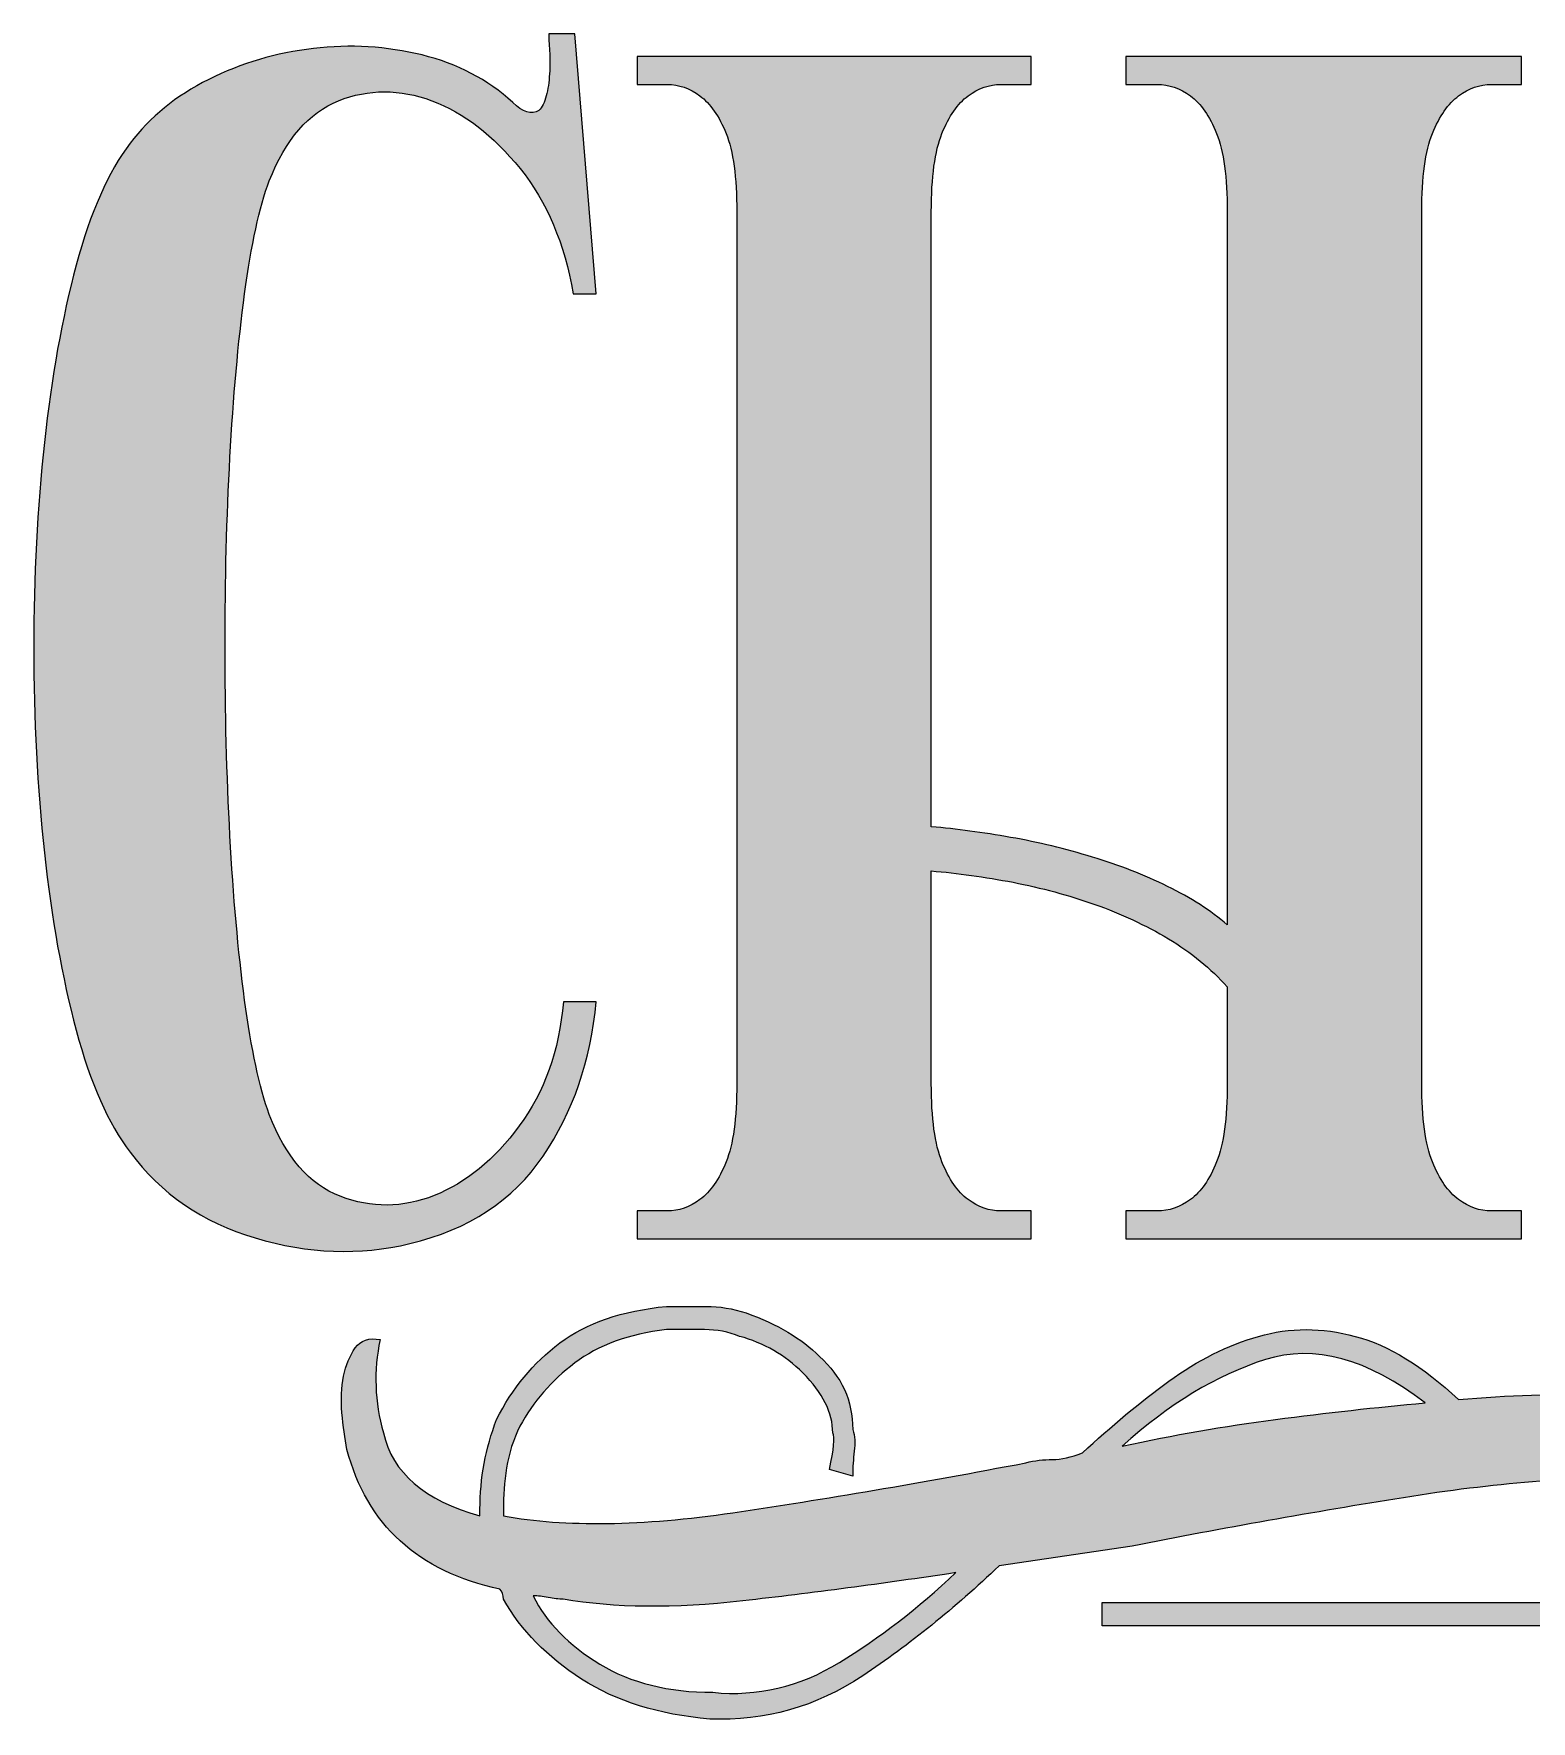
# Model space of a CAD drawing. Header units: inches. Extents: x 73 to 1007, y -748 to -332.
# Drawn here: x 79.3 to 282.8, y -748.5 to -519.1 of the extents above; entities that cross this region are included whole.
import ezdxf

# ---------------------------------------------------------------- set-up
doc = ezdxf.new("R2010")
doc.units = ezdxf.units.IN
doc.header["$MEASUREMENT"] = 0
doc.layers.add('Layer 1', color=7, linetype='Continuous')

# ---------------------------------------------------------------- blocks, each defined once
blk = doc.blocks.new('block 4')
at = {"layer": 'Layer 1', "true_color": 0x8dba2d}
h = blk.add_hatch(color=65, dxfattribs=at)
h.dxf.hatch_style = 2
edge = h.paths.add_edge_path()
edge.add_spline(control_points=[(111.27, -539.07), (109.93, -542.62), (108.82, -547.73), (107.93, -554.4), (107.04, -561.07), (106.38, -568.48), (105.93, -576.63), (105.49, -584.78), (105.27, -593.33), (105.27, -602.3), (105.27, -611.26), (105.49, -619.86), (105.93, -628.08), (106.38, -636.3), (107.04, -643.75), (107.93, -650.42), (108.82, -657.08), (109.93, -662.27), (111.27, -665.98), (113.49, -671.75), (116.71, -675.46), (120.93, -677.09), (125.16, -678.72), (129.42, -678.68), (133.71, -676.98), (138.01, -675.28), (141.86, -672.13), (145.27, -667.53), (148.68, -662.94), (150.68, -657.31), (151.27, -650.64), (151.27, -650.64), (155.72, -650.64), (155.72, -650.64), (154.98, -658.64), (152.57, -665.64), (148.5, -671.64), (144.42, -677.64), (138.38, -681.61), (130.38, -683.53), (123.56, -685.16), (116.56, -684.9), (109.38, -682.76), (102.19, -680.61), (96.52, -676.72), (92.37, -671.09), (89.41, -667.24), (86.96, -661.72), (85.04, -654.53), (83.11, -647.34), (81.67, -639.3), (80.71, -630.41), (79.74, -621.52), (79.26, -612.23), (79.26, -602.52), (79.26, -592.82), (79.74, -583.52), (80.71, -574.63), (81.67, -565.74), (83.11, -557.7), (85.04, -550.51), (86.96, -543.33), (89.41, -537.81), (92.37, -533.95), (95.04, -530.4), (98.6, -527.51), (103.04, -525.28), (107.49, -523.06), (112.23, -521.66), (117.27, -521.06), (122.3, -520.47), (127.23, -520.77), (132.05, -521.95), (136.86, -523.14), (140.97, -525.28), (144.38, -528.4), (145.72, -529.73), (146.9, -530.1), (147.94, -529.51), (148.38, -529.06), (148.72, -528.4), (148.94, -527.51), (149.16, -526.62), (149.31, -525.62), (149.38, -524.51), (149.46, -523.4), (149.46, -522.36), (149.38, -521.4), (149.31, -520.43), (149.27, -519.66), (149.27, -519.06), (149.27, -519.06), (152.83, -519.06), (152.83, -519.06), (152.83, -519.06), (155.72, -554.4), (155.72, -554.4), (155.72, -554.4), (152.61, -554.4), (152.61, -554.4), (151.42, -547.59), (149.01, -541.92), (145.38, -537.4), (141.75, -532.88), (137.75, -529.81), (133.38, -528.17), (129.01, -526.55), (124.79, -526.55), (120.71, -528.17), (116.64, -529.81), (113.49, -533.43), (111.27, -539.07)], knot_values=[0, 0, 0, 0, 1, 1, 1, 2, 2, 2, 3, 3, 3, 4, 4, 4, 5, 5, 5, 6, 6, 6, 7, 7, 7, 8, 8, 8, 9, 9, 9, 10, 10, 10, 11, 11, 11, 12, 12, 12, 13, 13, 13, 14, 14, 14, 15, 15, 15, 16, 16, 16, 17, 17, 17, 18, 18, 18, 19, 19, 19, 20, 20, 20, 21, 21, 21, 22, 22, 22, 23, 23, 23, 24, 24, 24, 25, 25, 25, 26, 26, 26, 27, 27, 27, 28, 28, 28, 29, 29, 29, 30, 30, 30, 31, 31, 31, 32, 32, 32, 33, 33, 33, 34, 34, 34, 35, 35, 35, 36, 36, 36, 37, 37, 37, 37], degree=3, periodic=1)
h = blk.add_hatch(color=65, dxfattribs=at)
h.dxf.hatch_style = 2
edge = h.paths.add_edge_path()
edge.add_spline(control_points=[(281.52, -525.95), (280.33, -525.95), (278.96, -525.95), (277.4, -525.95), (275.85, -525.95), (274.37, -526.47), (272.96, -527.51), (271.55, -528.55), (270.37, -530.25), (269.4, -532.62), (268.44, -534.99), (267.96, -538.55), (267.96, -543.29), (267.96, -543.29), (267.96, -661.75), (267.96, -661.75), (267.96, -666.5), (268.44, -670.05), (269.4, -672.42), (270.37, -674.79), (271.55, -676.5), (272.96, -677.53), (274.37, -678.57), (275.85, -679.09), (277.4, -679.09), (278.96, -679.09), (280.33, -679.09), (281.52, -679.09), (281.52, -679.09), (281.52, -682.87), (281.52, -682.87), (281.52, -682.87), (227.73, -682.87), (227.73, -682.87), (227.73, -682.87), (227.73, -679.09), (227.73, -679.09), (228.91, -679.09), (230.32, -679.09), (231.95, -679.09), (233.58, -679.09), (235.1, -678.57), (236.51, -677.53), (237.92, -676.5), (239.1, -674.79), (240.07, -672.42), (241.03, -670.05), (241.51, -666.5), (241.51, -661.75), (241.51, -661.75), (241.51, -648.64), (241.51, -648.64), (239.29, -646.12), (236.62, -643.94), (233.51, -642.08), (230.4, -640.23), (227.06, -638.68), (223.51, -637.41), (219.95, -636.16), (216.24, -635.16), (212.39, -634.41), (208.54, -633.68), (204.84, -633.16), (201.28, -632.86), (201.28, -632.86), (201.28, -661.75), (201.28, -661.75), (201.28, -666.5), (201.76, -670.05), (202.73, -672.42), (203.69, -674.79), (204.87, -676.5), (206.28, -677.53), (207.69, -678.57), (209.17, -679.09), (210.73, -679.09), (212.28, -679.09), (213.65, -679.09), (214.84, -679.09), (214.84, -679.09), (214.84, -682.87), (214.84, -682.87), (214.84, -682.87), (161.27, -682.87), (161.27, -682.87), (161.27, -682.87), (161.27, -679.09), (161.27, -679.09), (162.46, -679.09), (163.83, -679.09), (165.39, -679.09), (166.94, -679.09), (168.42, -678.57), (169.83, -677.53), (171.24, -676.5), (172.42, -674.79), (173.39, -672.42), (174.35, -670.05), (174.83, -666.5), (174.83, -661.75), (174.83, -661.75), (174.83, -543.29), (174.83, -543.29), (174.83, -538.55), (174.35, -534.99), (173.39, -532.62), (172.42, -530.25), (171.24, -528.55), (169.83, -527.51), (168.42, -526.47), (166.94, -525.95), (165.39, -525.95), (163.83, -525.95), (162.46, -525.95), (161.27, -525.95), (161.27, -525.95), (161.27, -522.17), (161.27, -522.17), (161.27, -522.17), (214.84, -522.17), (214.84, -522.17), (214.84, -522.17), (214.84, -525.95), (214.84, -525.95), (213.65, -525.95), (212.28, -525.95), (210.73, -525.95), (209.17, -525.95), (207.69, -526.47), (206.28, -527.51), (204.87, -528.55), (203.69, -530.25), (202.73, -532.62), (201.76, -534.99), (201.28, -538.55), (201.28, -543.29), (201.28, -543.29), (201.28, -626.86), (201.28, -626.86), (204.69, -627.16), (208.28, -627.63), (212.06, -628.3), (215.84, -628.97), (219.54, -629.86), (223.17, -630.97), (226.8, -632.08), (230.21, -633.41), (233.4, -634.97), (236.58, -636.53), (239.29, -638.27), (241.51, -640.19), (241.51, -640.19), (241.51, -543.29), (241.51, -543.29), (241.51, -538.55), (241.03, -534.99), (240.07, -532.62), (239.1, -530.25), (237.92, -528.55), (236.51, -527.51), (235.1, -526.47), (233.58, -525.95), (231.95, -525.95), (230.32, -525.95), (228.91, -525.95), (227.73, -525.95), (227.73, -525.95), (227.73, -522.17), (227.73, -522.17), (227.73, -522.17), (281.52, -522.17), (281.52, -522.17), (281.52, -522.17), (281.52, -525.95), (281.52, -525.95)], knot_values=[0, 0, 0, 0, 1, 1, 1, 2, 2, 2, 3, 3, 3, 4, 4, 4, 5, 5, 5, 6, 6, 6, 7, 7, 7, 8, 8, 8, 9, 9, 9, 10, 10, 10, 11, 11, 11, 12, 12, 12, 13, 13, 13, 14, 14, 14, 15, 15, 15, 16, 16, 16, 17, 17, 17, 18, 18, 18, 19, 19, 19, 20, 20, 20, 21, 21, 21, 22, 22, 22, 23, 23, 23, 24, 24, 24, 25, 25, 25, 26, 26, 26, 27, 27, 27, 28, 28, 28, 29, 29, 29, 30, 30, 30, 31, 31, 31, 32, 32, 32, 33, 33, 33, 34, 34, 34, 35, 35, 35, 36, 36, 36, 37, 37, 37, 38, 38, 38, 39, 39, 39, 40, 40, 40, 41, 41, 41, 42, 42, 42, 43, 43, 43, 44, 44, 44, 45, 45, 45, 46, 46, 46, 47, 47, 47, 48, 48, 48, 49, 49, 49, 50, 50, 50, 51, 51, 51, 52, 52, 52, 53, 53, 53, 54, 54, 54, 55, 55, 55, 56, 56, 56, 57, 57, 57, 58, 58, 58, 58], degree=3, periodic=1)
at = {"layer": 'Layer 1', "lineweight": 0}
for points, knots in [([(111.27, -539.07), (109.93, -542.62), (108.82, -547.73), (107.93, -554.4), (107.04, -561.07), (106.38, -568.48), (105.93, -576.63), (105.49, -584.78), (105.27, -593.33), (105.27, -602.3), (105.27, -611.26), (105.49, -619.86), (105.93, -628.08), (106.38, -636.3), (107.04, -643.75), (107.93, -650.42), (108.82, -657.08), (109.93, -662.27), (111.27, -665.98), (113.49, -671.75), (116.71, -675.46), (120.93, -677.09), (125.16, -678.72), (129.42, -678.68), (133.71, -676.98), (138.01, -675.28), (141.86, -672.13), (145.27, -667.53), (148.68, -662.94), (150.68, -657.31), (151.27, -650.64), (151.27, -650.64), (155.72, -650.64), (155.72, -650.64), (154.98, -658.64), (152.57, -665.64), (148.5, -671.64), (144.42, -677.64), (138.38, -681.61), (130.38, -683.53), (123.56, -685.16), (116.56, -684.9), (109.38, -682.76), (102.19, -680.61), (96.52, -676.72), (92.37, -671.09), (89.41, -667.24), (86.96, -661.72), (85.04, -654.53), (83.11, -647.34), (81.67, -639.3), (80.71, -630.41), (79.74, -621.52), (79.26, -612.23), (79.26, -602.52), (79.26, -592.82), (79.74, -583.52), (80.71, -574.63), (81.67, -565.74), (83.11, -557.7), (85.04, -550.51), (86.96, -543.33), (89.41, -537.81), (92.37, -533.95), (95.04, -530.4), (98.6, -527.51), (103.04, -525.28), (107.49, -523.06), (112.23, -521.66), (117.27, -521.06), (122.3, -520.47), (127.23, -520.77), (132.05, -521.95), (136.86, -523.14), (140.97, -525.28), (144.38, -528.4), (145.72, -529.73), (146.9, -530.1), (147.94, -529.51), (148.38, -529.06), (148.72, -528.4), (148.94, -527.51), (149.16, -526.62), (149.31, -525.62), (149.38, -524.51), (149.46, -523.4), (149.46, -522.36), (149.38, -521.4), (149.31, -520.43), (149.27, -519.66), (149.27, -519.06), (149.27, -519.06), (152.83, -519.06), (152.83, -519.06), (152.83, -519.06), (155.72, -554.4), (155.72, -554.4), (155.72, -554.4), (152.61, -554.4), (152.61, -554.4), (151.42, -547.59), (149.01, -541.92), (145.38, -537.4), (141.75, -532.88), (137.75, -529.81), (133.38, -528.17), (129.01, -526.55), (124.79, -526.55), (120.71, -528.17), (116.64, -529.81), (113.49, -533.43), (111.27, -539.07)], [0, 0, 0, 0, 1, 1, 1, 2, 2, 2, 3, 3, 3, 4, 4, 4, 5, 5, 5, 6, 6, 6, 7, 7, 7, 8, 8, 8, 9, 9, 9, 10, 10, 10, 11, 11, 11, 12, 12, 12, 13, 13, 13, 14, 14, 14, 15, 15, 15, 16, 16, 16, 17, 17, 17, 18, 18, 18, 19, 19, 19, 20, 20, 20, 21, 21, 21, 22, 22, 22, 23, 23, 23, 24, 24, 24, 25, 25, 25, 26, 26, 26, 27, 27, 27, 28, 28, 28, 29, 29, 29, 30, 30, 30, 31, 31, 31, 32, 32, 32, 33, 33, 33, 34, 34, 34, 35, 35, 35, 36, 36, 36, 37, 37, 37, 37]), ([(281.52, -525.95), (280.33, -525.95), (278.96, -525.95), (277.4, -525.95), (275.85, -525.95), (274.37, -526.47), (272.96, -527.51), (271.55, -528.55), (270.37, -530.25), (269.4, -532.62), (268.44, -534.99), (267.96, -538.55), (267.96, -543.29), (267.96, -543.29), (267.96, -661.75), (267.96, -661.75), (267.96, -666.5), (268.44, -670.05), (269.4, -672.42), (270.37, -674.79), (271.55, -676.5), (272.96, -677.53), (274.37, -678.57), (275.85, -679.09), (277.4, -679.09), (278.96, -679.09), (280.33, -679.09), (281.52, -679.09), (281.52, -679.09), (281.52, -682.87), (281.52, -682.87), (281.52, -682.87), (227.73, -682.87), (227.73, -682.87), (227.73, -682.87), (227.73, -679.09), (227.73, -679.09), (228.91, -679.09), (230.32, -679.09), (231.95, -679.09), (233.58, -679.09), (235.1, -678.57), (236.51, -677.53), (237.92, -676.5), (239.1, -674.79), (240.07, -672.42), (241.03, -670.05), (241.51, -666.5), (241.51, -661.75), (241.51, -661.75), (241.51, -648.64), (241.51, -648.64), (239.29, -646.12), (236.62, -643.94), (233.51, -642.08), (230.4, -640.23), (227.06, -638.68), (223.51, -637.41), (219.95, -636.16), (216.24, -635.16), (212.39, -634.41), (208.54, -633.68), (204.84, -633.16), (201.28, -632.86), (201.28, -632.86), (201.28, -661.75), (201.28, -661.75), (201.28, -666.5), (201.76, -670.05), (202.73, -672.42), (203.69, -674.79), (204.87, -676.5), (206.28, -677.53), (207.69, -678.57), (209.17, -679.09), (210.73, -679.09), (212.28, -679.09), (213.65, -679.09), (214.84, -679.09), (214.84, -679.09), (214.84, -682.87), (214.84, -682.87), (214.84, -682.87), (161.27, -682.87), (161.27, -682.87), (161.27, -682.87), (161.27, -679.09), (161.27, -679.09), (162.46, -679.09), (163.83, -679.09), (165.39, -679.09), (166.94, -679.09), (168.42, -678.57), (169.83, -677.53), (171.24, -676.5), (172.42, -674.79), (173.39, -672.42), (174.35, -670.05), (174.83, -666.5), (174.83, -661.75), (174.83, -661.75), (174.83, -543.29), (174.83, -543.29), (174.83, -538.55), (174.35, -534.99), (173.39, -532.62), (172.42, -530.25), (171.24, -528.55), (169.83, -527.51), (168.42, -526.47), (166.94, -525.95), (165.39, -525.95), (163.83, -525.95), (162.46, -525.95), (161.27, -525.95), (161.27, -525.95), (161.27, -522.17), (161.27, -522.17), (161.27, -522.17), (214.84, -522.17), (214.84, -522.17), (214.84, -522.17), (214.84, -525.95), (214.84, -525.95), (213.65, -525.95), (212.28, -525.95), (210.73, -525.95), (209.17, -525.95), (207.69, -526.47), (206.28, -527.51), (204.87, -528.55), (203.69, -530.25), (202.73, -532.62), (201.76, -534.99), (201.28, -538.55), (201.28, -543.29), (201.28, -543.29), (201.28, -626.86), (201.28, -626.86), (204.69, -627.16), (208.28, -627.63), (212.06, -628.3), (215.84, -628.97), (219.54, -629.86), (223.17, -630.97), (226.8, -632.08), (230.21, -633.41), (233.4, -634.97), (236.58, -636.53), (239.29, -638.27), (241.51, -640.19), (241.51, -640.19), (241.51, -543.29), (241.51, -543.29), (241.51, -538.55), (241.03, -534.99), (240.07, -532.62), (239.1, -530.25), (237.92, -528.55), (236.51, -527.51), (235.1, -526.47), (233.58, -525.95), (231.95, -525.95), (230.32, -525.95), (228.91, -525.95), (227.73, -525.95), (227.73, -525.95), (227.73, -522.17), (227.73, -522.17), (227.73, -522.17), (281.52, -522.17), (281.52, -522.17), (281.52, -522.17), (281.52, -525.95), (281.52, -525.95)], [0, 0, 0, 0, 1, 1, 1, 2, 2, 2, 3, 3, 3, 4, 4, 4, 5, 5, 5, 6, 6, 6, 7, 7, 7, 8, 8, 8, 9, 9, 9, 10, 10, 10, 11, 11, 11, 12, 12, 12, 13, 13, 13, 14, 14, 14, 15, 15, 15, 16, 16, 16, 17, 17, 17, 18, 18, 18, 19, 19, 19, 20, 20, 20, 21, 21, 21, 22, 22, 22, 23, 23, 23, 24, 24, 24, 25, 25, 25, 26, 26, 26, 27, 27, 27, 28, 28, 28, 29, 29, 29, 30, 30, 30, 31, 31, 31, 32, 32, 32, 33, 33, 33, 34, 34, 34, 35, 35, 35, 36, 36, 36, 37, 37, 37, 38, 38, 38, 39, 39, 39, 40, 40, 40, 41, 41, 41, 42, 42, 42, 43, 43, 43, 44, 44, 44, 45, 45, 45, 46, 46, 46, 47, 47, 47, 48, 48, 48, 49, 49, 49, 50, 50, 50, 51, 51, 51, 52, 52, 52, 53, 53, 53, 54, 54, 54, 55, 55, 55, 56, 56, 56, 57, 57, 57, 58, 58, 58, 58])]:
    blk.add_open_spline(points, degree=3, knots=knots, dxfattribs=at)
blk = doc.blocks.new('block 19')
at = {"layer": 'Layer 1', "lineweight": 0}
for points, knots in [([(341.45, -730.74), (340.4, -727.56), (338.52, -724.17), (335.81, -720.54), (329.78, -713), (321.17, -708.18), (310.02, -706.07), (298.86, -703.97), (286.5, -703.51), (272.93, -704.72), (268.11, -700.2), (263.43, -697.33), (258.9, -696.13), (254.38, -694.91), (250.01, -694.91), (245.78, -696.13), (241.57, -697.33), (237.5, -699.36), (233.57, -702.24), (229.65, -705.09), (225.73, -708.35), (221.81, -711.97), (220.3, -712.56), (218.95, -712.87), (217.73, -712.87), (216.54, -712.87), (215.32, -713), (214.12, -713.32), (199.95, -716.03), (186.68, -718.29), (174.31, -720.1), (161.95, -721.91), (151.54, -722.06), (143.1, -720.54), (143.1, -720.54), (143.1, -719.64), (143.1, -719.64), (143.1, -717.83), (143.25, -715.95), (143.54, -713.99), (143.85, -712.03), (144.45, -710.16), (145.35, -708.35), (147.16, -705.02), (149.65, -702.16), (152.81, -699.75), (155.99, -697.33), (160.14, -695.82), (165.26, -695.22), (165.26, -695.22), (170.46, -695.22), (170.46, -695.22), (172.12, -695.22), (173.7, -695.52), (175.22, -696.13), (178.54, -697.03), (181.39, -698.68), (183.81, -701.1), (186.53, -703.82), (187.88, -706.52), (187.88, -709.25), (188.19, -709.84), (188.04, -711.51), (187.43, -714.22), (187.43, -714.22), (190.6, -715.13), (190.6, -715.13), (190.6, -713.91), (190.68, -712.79), (190.81, -711.74), (190.97, -710.67), (190.89, -709.7), (190.6, -708.79), (190.6, -704.87), (189.08, -701.56), (186.07, -698.85), (183.66, -696.43), (180.34, -694.47), (176.11, -692.95), (174.31, -692.36), (172.5, -692.05), (170.69, -692.05), (170.69, -692.05), (165.26, -692.05), (165.26, -692.05), (159.23, -692.66), (154.41, -694.32), (150.79, -697.03), (147.16, -699.75), (144.3, -703.21), (142.19, -707.44), (140.68, -711.34), (139.92, -715.42), (139.92, -719.64), (139.92, -719.64), (139.92, -720.54), (139.92, -720.54), (132.4, -718.44), (128.02, -714.67), (126.8, -709.25), (125.61, -705.02), (125.45, -700.8), (126.35, -696.57), (124.86, -696.28), (123.72, -696.66), (122.96, -697.71), (122.22, -698.76), (121.69, -700.03), (121.38, -701.56), (121.09, -703.06), (121, -704.72), (121.15, -706.52), (121.32, -708.35), (121.53, -709.99), (121.84, -711.51), (124.54, -721.76), (131.49, -728.09), (142.64, -730.51), (142.95, -730.8), (143.1, -731.26), (143.1, -731.86), (145.52, -736.09), (149.06, -739.69), (153.72, -742.72), (158.41, -745.73), (164.2, -747.55), (171.15, -748.15), (178.68, -748.45), (185.62, -746.49), (191.95, -742.26), (198.28, -738.05), (204.46, -733.07), (210.5, -727.34), (210.5, -727.34), (228.59, -724.63), (228.59, -724.63), (240.96, -722.21), (253.24, -720.02), (265.46, -718.06), (277.67, -716.1), (288.83, -715.19), (298.94, -715.36), (309.04, -715.49), (317.65, -717.07), (324.73, -720.1), (331.8, -723.11), (336.4, -728.53), (338.52, -736.38), (341.53, -735.77), (342.52, -733.9), (341.45, -730.74)], [0, 0, 0, 0, 1, 1, 1, 2, 2, 2, 3, 3, 3, 4, 4, 4, 5, 5, 5, 6, 6, 6, 7, 7, 7, 8, 8, 8, 9, 9, 9, 10, 10, 10, 11, 11, 11, 12, 12, 12, 13, 13, 13, 14, 14, 14, 15, 15, 15, 16, 16, 16, 17, 17, 17, 18, 18, 18, 19, 19, 19, 20, 20, 20, 21, 21, 21, 22, 22, 22, 23, 23, 23, 24, 24, 24, 25, 25, 25, 26, 26, 26, 27, 27, 27, 28, 28, 28, 29, 29, 29, 30, 30, 30, 31, 31, 31, 32, 32, 32, 33, 33, 33, 34, 34, 34, 35, 35, 35, 36, 36, 36, 37, 37, 37, 38, 38, 38, 39, 39, 39, 40, 40, 40, 41, 41, 41, 42, 42, 42, 43, 43, 43, 44, 44, 44, 45, 45, 45, 46, 46, 46, 47, 47, 47, 48, 48, 48, 49, 49, 49, 50, 50, 50, 50]), ([(248.05, -707.44), (241.11, -708.35), (234.17, -709.55), (227.23, -711.06), (233.57, -705.32), (240.05, -701.4), (246.69, -699.29), (253.32, -697.18), (260.57, -699.14), (268.4, -705.17), (261.77, -705.78), (254.98, -706.52), (248.05, -707.44)], [0, 0, 0, 0, 1, 1, 1, 2, 2, 2, 3, 3, 3, 4, 4, 4, 4]), ([(188.78, -740.47), (183.35, -743.78), (177.64, -745.13), (171.6, -744.52), (165.57, -744.52), (160.43, -743.25), (156.22, -740.68), (151.99, -738.11), (148.97, -735.03), (147.16, -731.41), (147.77, -731.41), (148.45, -731.48), (149.21, -731.63), (149.96, -731.79), (150.64, -731.86), (151.23, -731.86), (158.18, -733.07), (166.33, -733.14), (175.66, -732.09), (185.01, -731.03), (194.66, -729.75), (204.61, -728.25), (199.5, -733.07), (194.22, -737.14), (188.78, -740.47)], [0, 0, 0, 0, 1, 1, 1, 2, 2, 2, 3, 3, 3, 4, 4, 4, 5, 5, 5, 6, 6, 6, 7, 7, 7, 8, 8, 8, 8])]:
    blk.add_open_spline(points, degree=3, knots=knots, dxfattribs=at)
blk = doc.blocks.new('block 18')
at = {"layer": 'Layer 1', "true_color": 0x8dba2d}
h = blk.add_hatch(color=65, dxfattribs=at)
h.dxf.hatch_style = 2
edge = h.paths.add_edge_path()
edge.add_spline(control_points=[(341.45, -730.74), (340.4, -727.56), (338.52, -724.17), (335.81, -720.54), (329.78, -713), (321.17, -708.18), (310.02, -706.07), (298.86, -703.97), (286.5, -703.51), (272.93, -704.72), (268.11, -700.2), (263.43, -697.33), (258.9, -696.13), (254.38, -694.91), (250.01, -694.91), (245.78, -696.13), (241.57, -697.33), (237.5, -699.36), (233.57, -702.24), (229.65, -705.09), (225.73, -708.35), (221.81, -711.97), (220.3, -712.56), (218.95, -712.87), (217.73, -712.87), (216.54, -712.87), (215.32, -713), (214.12, -713.32), (199.95, -716.03), (186.68, -718.29), (174.31, -720.1), (161.95, -721.91), (151.54, -722.06), (143.1, -720.54), (143.1, -720.54), (143.1, -719.64), (143.1, -719.64), (143.1, -717.83), (143.25, -715.95), (143.54, -713.99), (143.85, -712.03), (144.45, -710.16), (145.35, -708.35), (147.16, -705.02), (149.65, -702.16), (152.81, -699.75), (155.99, -697.33), (160.14, -695.82), (165.26, -695.22), (165.26, -695.22), (170.46, -695.22), (170.46, -695.22), (172.12, -695.22), (173.7, -695.52), (175.22, -696.13), (178.54, -697.03), (181.39, -698.68), (183.81, -701.1), (186.53, -703.82), (187.88, -706.52), (187.88, -709.25), (188.19, -709.84), (188.04, -711.51), (187.43, -714.22), (187.43, -714.22), (190.6, -715.13), (190.6, -715.13), (190.6, -713.91), (190.68, -712.79), (190.81, -711.74), (190.97, -710.67), (190.89, -709.7), (190.6, -708.79), (190.6, -704.87), (189.08, -701.56), (186.07, -698.85), (183.66, -696.43), (180.34, -694.47), (176.11, -692.95), (174.31, -692.36), (172.5, -692.05), (170.69, -692.05), (170.69, -692.05), (165.26, -692.05), (165.26, -692.05), (159.23, -692.66), (154.41, -694.32), (150.79, -697.03), (147.16, -699.75), (144.3, -703.21), (142.19, -707.44), (140.68, -711.34), (139.92, -715.42), (139.92, -719.64), (139.92, -719.64), (139.92, -720.54), (139.92, -720.54), (132.4, -718.44), (128.02, -714.67), (126.8, -709.25), (125.61, -705.02), (125.45, -700.8), (126.35, -696.57), (124.86, -696.28), (123.72, -696.66), (122.96, -697.71), (122.22, -698.76), (121.69, -700.03), (121.38, -701.56), (121.09, -703.06), (121, -704.72), (121.15, -706.52), (121.32, -708.35), (121.53, -709.99), (121.84, -711.51), (124.54, -721.76), (131.49, -728.09), (142.64, -730.51), (142.95, -730.8), (143.1, -731.26), (143.1, -731.86), (145.52, -736.09), (149.06, -739.69), (153.72, -742.72), (158.41, -745.73), (164.2, -747.55), (171.15, -748.15), (178.68, -748.45), (185.62, -746.49), (191.95, -742.26), (198.28, -738.05), (204.46, -733.07), (210.5, -727.34), (210.5, -727.34), (228.59, -724.63), (228.59, -724.63), (240.96, -722.21), (253.24, -720.02), (265.46, -718.06), (277.67, -716.1), (288.83, -715.19), (298.94, -715.36), (309.04, -715.49), (317.65, -717.07), (324.73, -720.1), (331.8, -723.11), (336.4, -728.53), (338.52, -736.38), (341.53, -735.77), (342.52, -733.9), (341.45, -730.74)], knot_values=[0, 0, 0, 0, 1, 1, 1, 2, 2, 2, 3, 3, 3, 4, 4, 4, 5, 5, 5, 6, 6, 6, 7, 7, 7, 8, 8, 8, 9, 9, 9, 10, 10, 10, 11, 11, 11, 12, 12, 12, 13, 13, 13, 14, 14, 14, 15, 15, 15, 16, 16, 16, 17, 17, 17, 18, 18, 18, 19, 19, 19, 20, 20, 20, 21, 21, 21, 22, 22, 22, 23, 23, 23, 24, 24, 24, 25, 25, 25, 26, 26, 26, 27, 27, 27, 28, 28, 28, 29, 29, 29, 30, 30, 30, 31, 31, 31, 32, 32, 32, 33, 33, 33, 34, 34, 34, 35, 35, 35, 36, 36, 36, 37, 37, 37, 38, 38, 38, 39, 39, 39, 40, 40, 40, 41, 41, 41, 42, 42, 42, 43, 43, 43, 44, 44, 44, 45, 45, 45, 46, 46, 46, 47, 47, 47, 48, 48, 48, 49, 49, 49, 50, 50, 50, 50], degree=3, periodic=1)
edge = h.paths.add_edge_path()
edge.add_spline(control_points=[(188.78, -740.47), (183.35, -743.78), (177.64, -745.13), (171.6, -744.52), (165.57, -744.52), (160.43, -743.25), (156.22, -740.68), (151.99, -738.11), (148.97, -735.03), (147.16, -731.41), (147.77, -731.41), (148.45, -731.48), (149.21, -731.63), (149.96, -731.79), (150.64, -731.86), (151.23, -731.86), (158.18, -733.07), (166.33, -733.14), (175.66, -732.09), (185.01, -731.03), (194.66, -729.75), (204.61, -728.25), (199.5, -733.07), (194.22, -737.14), (188.78, -740.47)], knot_values=[0, 0, 0, 0, 1, 1, 1, 2, 2, 2, 3, 3, 3, 4, 4, 4, 5, 5, 5, 6, 6, 6, 7, 7, 7, 8, 8, 8, 8], degree=3, periodic=1)
edge = h.paths.add_edge_path()
edge.add_spline(control_points=[(248.05, -707.44), (241.11, -708.35), (234.17, -709.55), (227.23, -711.06), (233.57, -705.32), (240.05, -701.4), (246.69, -699.29), (253.32, -697.18), (260.57, -699.14), (268.4, -705.17), (261.77, -705.78), (254.98, -706.52), (248.05, -707.44)], knot_values=[0, 0, 0, 0, 1, 1, 1, 2, 2, 2, 3, 3, 3, 4, 4, 4, 4], degree=3, periodic=1)
at = {"layer": 'Layer 1'}
blk.add_blockref('block 19', (0, 0), dxfattribs=at)
blk = doc.blocks.new('block 20')
at = {"layer": 'Layer 1', "true_color": 0x8dba2d}
h = blk.add_hatch(color=65, dxfattribs=at)
h.dxf.hatch_style = 2
h.paths.add_polyline_path([(331.28, -732.32), (331.28, -735.48), (224.52, -735.48), (224.52, -732.32)])
at = {"layer": 'Layer 1', "lineweight": 0}
blk.add_lwpolyline([(331.28, -732.32), (331.28, -735.48), (224.52, -735.48), (224.52, -732.32), (331.28, -732.32)], dxfattribs=at)
blk = doc.blocks.new('block 17')
at = {"layer": 'Layer 1'}
for name in ['block 18', 'block 20']:
    blk.add_blockref(name, (0, 0), dxfattribs=at)
blk = doc.blocks.new('block 2')
at = {"layer": 'Layer 1'}
for name in ['block 4', 'block 17']:
    blk.add_blockref(name, (0, 0), dxfattribs=at)

msp = doc.modelspace()

# ---------------------------------------------------------------- block references
at = {"layer": 'Layer 1'}
msp.add_blockref('block 2', (0, 0), dxfattribs=at)

doc.saveas('drawing.dxf')
